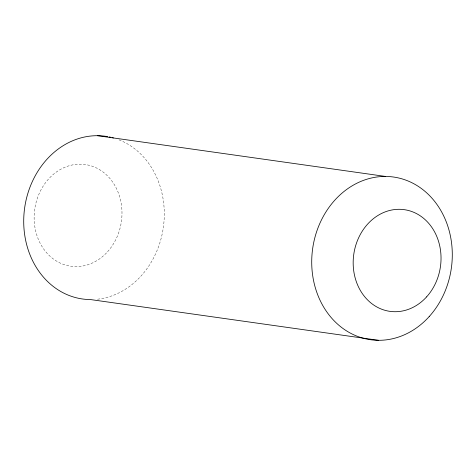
<?xml version="1.0" encoding="UTF-8"?>
<svg xmlns="http://www.w3.org/2000/svg" width="476" height="476" viewBox="0 0 476 476"><rect width="100%" height="100%" fill="white"/><g stroke="black" fill="none" stroke-linecap="round" stroke-linejoin="round"><path stroke-width="0.36" stroke-dasharray="2.38 1.78" d="M118.97 139.819A82.158 70.031 -81.9 0 1 163.345 227.433A82.158 70.031 -81.9 0 1 96.42 299.315M107.552 251.762A51.348 43.768 -81.9 0 0 91.493 165.975A51.348 43.768 -81.9 0 0 35.111 228.397A51.348 43.768 -81.9 0 0 107.552 251.762"/><path stroke-width="0.71" d="M97.461 135.696L385.453 176.429M378.539 340.304L90.547 299.571A82.158 70.031 -81.9 0 1 24.24 211.237A82.158 70.031 -81.9 0 1 107.689 136.63M109.135 136.909A82.158 70.031 -81.9 0 1 110.575 137.225M112.003 137.57A82.158 70.031 -81.9 0 1 113.419 137.951M429.191 316.582A82.158 70.031 -81.9 0 0 403.505 179.321A82.158 70.031 -81.9 0 0 313.291 279.198A82.158 70.031 -81.9 0 0 429.191 316.582M426.597 296.887A51.348 43.768 -81.9 0 0 410.538 211.1A51.348 43.768 -81.9 0 0 354.156 273.522A51.348 43.768 -81.9 0 0 426.597 296.887"/></g></svg>
